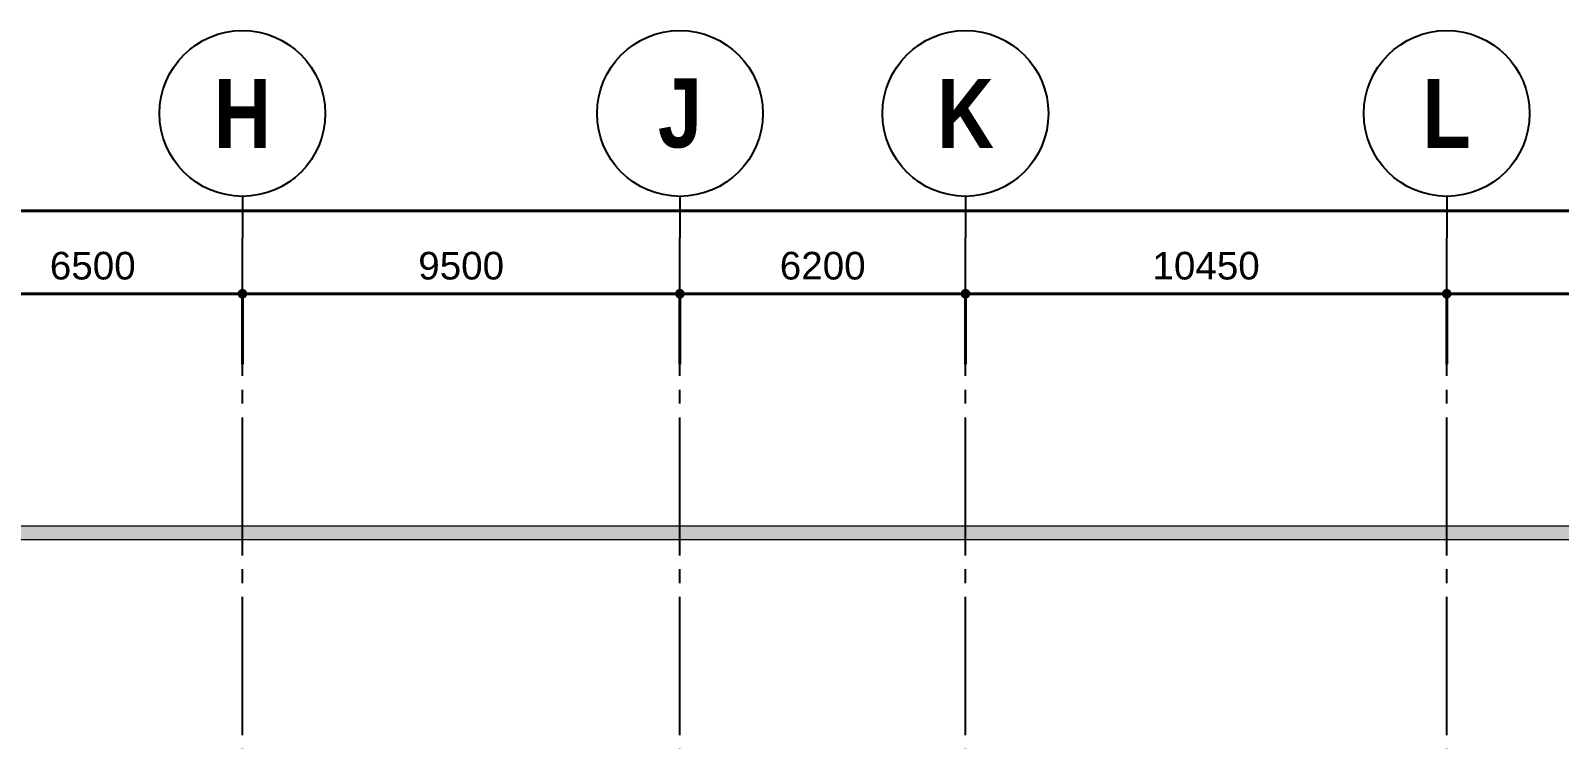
# Model space of a CAD drawing. Header units: millimetres. Extents: x -3973692 to -2843767, y 592734 to 838475.
# Drawn here: x -3891945 to -3858748, y 768740 to 784134 of the extents above; entities that cross this region are included whole.
import ezdxf
from ezdxf.enums import TextEntityAlignment as Align

# ---------------------------------------------------------------- set-up
doc = ezdxf.new("R2010")
doc.units = ezdxf.units.MM
doc.header["$MEASUREMENT"] = 0
doc.header["$PDMODE"] = 3
doc.header["$PDSIZE"] = -20
for name, pattern in [('CHG_XX_Cot_Ham 2$0$MB_Luoi truc$0$HTT Hidden 21', [3, 2, -1]), ('CHG_XX_Luoi truc$0$MB_Luoi truc$0$Center101', [13, 10, -1, 1, -1]), ('DIVIDE2', [15.875, 6.35, -3.175, 0, -3.175, 0, -3.175])]:
    doc.linetypes.add(name, pattern=pattern)
doc.layers.get('0').update_dxf_attribs({"lineweight": 9})
doc.layers.get('Defpoints').update_dxf_attribs({"color": 10, "lineweight": 0})
for name, color, linetype, lineweight in [("'S_General_Divide_3 Intermediate", 3, 'DIVIDE2', 40), ('CHG_XX_Cot_Ham 2$0$MB_Luoi truc$0$Dim 300', 1, 'Continuous', 5), ('CHG_XX_Cot_Ham 2$0$NS-Pier-H2', 150, 'Continuous', 13)]:
    doc.layers.add(name, color=color, linetype=linetype, lineweight=lineweight)
doc.layers.add('CHG_XX_Luoi truc$0$Grid', color=34, linetype='Continuous')
doc.layers.add('CHG_XX_Luoi truc$0$Grid Line', color=251, linetype='CHG_XX_Luoi truc$0$MB_Luoi truc$0$Center101')
doc.styles.add('CHG_XX_Cot_Ham 2$0$MB_Luoi truc$0$Arial_C', font='arial.ttf')
doc.styles.add('CHG_XX_Luoi truc$0$MB_Luoi truc$0$Grid A-F$0$VNI-HelveCB', font='')
doc.styles.get('CHG_XX_Luoi truc$0$MB_Luoi truc$0$Grid A-F$0$VNI-HelveCB').set_extended_font_data('VNI-Helve-Condense', bold=True)
doc.dimstyles.new('CHG_XX_Cot_Ham 2$0$MB_Luoi truc$0$Dim 300 (A1-A2)', dxfattribs={"dimscale": 300, "dimtxt": 2, "dimasz": 0.7, "dimexe": 0, "dimexo": 1, "dimgap": 1, "dimtad": 1, "dimdec": 0, "dimzin": 12, "dimdsep": 46, "dimtxsty": 'CHG_XX_Cot_Ham 2$0$MB_Luoi truc$0$Arial_C', "dimblk": 'CHG_XX_Cot_Ham 2$0$MB_Luoi truc$0$_Dot', "dimcen": 1, "dimclrd": 256, "dimclre": 256, "dimclrt": 3, "dimadec": 0, "dimazin": 0, "dimtfac": 1, "dimtdec": 0, "dimtix": 1, "dimtmove": 2, "dimatfit": 3, "dimldrblk": 'CHG_XX_Cot_Ham 2$0$MB_Luoi truc$0$HTT Arrow 30', "dimfxl": 1, "dimtolj": 1, "dimtzin": 0, "dimarcsym": 0})

# ---------------------------------------------------------------- blocks, each defined once
blk = doc.blocks.new('CHG_XX_Cot_Ham 2$0$MB_Luoi truc$0$_Dot')
at = {"color": 0, "linetype": 'ByBlock', "lineweight": -2}
blk.add_line((-0.5, 0), (-1, 0), dxfattribs=at)
at = {"color": 0, "linetype": 'ByBlock', "const_width": 0.5}
blk.add_lwpolyline([(-0.25, 0, 1), (0.25, 0, 1)], format="xyb", close=True, dxfattribs=at)
blk = doc.blocks.new('*D2804')
at = {"layer": 'CHG_XX_Cot_Ham 2$0$MB_Luoi truc$0$Dim 300', "lineweight": -2, "transparency": 16777216}
for p, q in [((54650, 166908), (54650, 168437)), ((54860, 168437), (60940, 168437)), ((61150, 166908), (61150, 168437))]:
    blk.add_line(p, q, dxfattribs=at)
at = {"layer": 'Defpoints', "color": 0, "transparency": 16777216}
for p in [(61150, 168437), (54650, 166608), (61150, 166608)]:
    blk.add_point(p, dxfattribs=at)
at = {"layer": 'CHG_XX_Cot_Ham 2$0$MB_Luoi truc$0$Dim 300', "lineweight": -2, "transparency": 16777216, "xscale": 210, "yscale": 210, "zscale": 210, "rotation": 180}
blk.add_blockref('CHG_XX_Cot_Ham 2$0$MB_Luoi truc$0$_Dot', (54650, 168437), dxfattribs=at)
at = {"layer": 'CHG_XX_Cot_Ham 2$0$MB_Luoi truc$0$Dim 300', "lineweight": -2, "transparency": 16777216, "xscale": 210, "yscale": 210, "zscale": 210}
blk.add_blockref('CHG_XX_Cot_Ham 2$0$MB_Luoi truc$0$_Dot', (61150, 168437), dxfattribs=at)
at = {"layer": 'CHG_XX_Cot_Ham 2$0$MB_Luoi truc$0$Dim 300', "color": 3, "transparency": 16777216, "insert": (57900, 169043), "char_height": 600, "attachment_point": 5, "style": 'CHG_XX_Cot_Ham 2$0$MB_Luoi truc$0$Arial_C'}
blk.add_mtext('\\A1;6500', dxfattribs=at)
blk = doc.blocks.new('CHG_XX_Cot_Ham 2$0$MB_Luoi truc$0$HTT Arrow 30')
blk.add_hatch(color=256).paths.add_polyline_path([(-2.5, 0.375), (-2.5, -0.375), (0, 0)])
at = {"color": 0, "linetype": 'ByBlock', "lineweight": -2}
for p, q in [((0, 0), (-2.5, 0.375)), ((-2.5, -0.375), (-2.5, 0.375)), ((0, 0), (-2.5, -0.375))]:
    blk.add_line(p, q, dxfattribs=at)
blk = doc.blocks.new('*D2805')
at = {"layer": 'CHG_XX_Cot_Ham 2$0$MB_Luoi truc$0$Dim 300', "lineweight": -2, "transparency": 16777216}
for p, q in [((61150, 166908), (61150, 168437)), ((61360, 168437), (70440, 168437)), ((70650, 166908), (70650, 168437))]:
    blk.add_line(p, q, dxfattribs=at)
at = {"layer": 'Defpoints', "color": 0, "transparency": 16777216}
for p in [(70650, 168437), (61150, 166608), (70650, 166608)]:
    blk.add_point(p, dxfattribs=at)
at = {"layer": 'CHG_XX_Cot_Ham 2$0$MB_Luoi truc$0$Dim 300', "lineweight": -2, "transparency": 16777216, "xscale": 210, "yscale": 210, "zscale": 210, "rotation": 180}
blk.add_blockref('CHG_XX_Cot_Ham 2$0$MB_Luoi truc$0$_Dot', (61150, 168437), dxfattribs=at)
at = {"layer": 'CHG_XX_Cot_Ham 2$0$MB_Luoi truc$0$Dim 300', "lineweight": -2, "transparency": 16777216, "xscale": 210, "yscale": 210, "zscale": 210}
blk.add_blockref('CHG_XX_Cot_Ham 2$0$MB_Luoi truc$0$_Dot', (70650, 168437), dxfattribs=at)
at = {"layer": 'CHG_XX_Cot_Ham 2$0$MB_Luoi truc$0$Dim 300', "color": 3, "transparency": 16777216, "insert": (65900, 169043), "char_height": 600, "attachment_point": 5, "style": 'CHG_XX_Cot_Ham 2$0$MB_Luoi truc$0$Arial_C'}
blk.add_mtext('\\A1;9500', dxfattribs=at)
blk = doc.blocks.new('*D2806')
at = {"layer": 'CHG_XX_Cot_Ham 2$0$MB_Luoi truc$0$Dim 300', "lineweight": -2, "transparency": 16777216}
for p, q in [((70650, 166908), (70650, 168437)), ((70860, 168437), (76640, 168437)), ((76850, 166908), (76850, 168437))]:
    blk.add_line(p, q, dxfattribs=at)
at = {"layer": 'Defpoints', "color": 0, "transparency": 16777216}
for p in [(76850, 168437), (70650, 166608), (76850, 166608)]:
    blk.add_point(p, dxfattribs=at)
at = {"layer": 'CHG_XX_Cot_Ham 2$0$MB_Luoi truc$0$Dim 300', "lineweight": -2, "transparency": 16777216, "xscale": 210, "yscale": 210, "zscale": 210, "rotation": 180}
blk.add_blockref('CHG_XX_Cot_Ham 2$0$MB_Luoi truc$0$_Dot', (70650, 168437), dxfattribs=at)
at = {"layer": 'CHG_XX_Cot_Ham 2$0$MB_Luoi truc$0$Dim 300', "lineweight": -2, "transparency": 16777216, "xscale": 210, "yscale": 210, "zscale": 210}
blk.add_blockref('CHG_XX_Cot_Ham 2$0$MB_Luoi truc$0$_Dot', (76850, 168437), dxfattribs=at)
at = {"layer": 'CHG_XX_Cot_Ham 2$0$MB_Luoi truc$0$Dim 300', "color": 3, "transparency": 16777216, "insert": (73750, 169043), "char_height": 600, "attachment_point": 5, "style": 'CHG_XX_Cot_Ham 2$0$MB_Luoi truc$0$Arial_C'}
blk.add_mtext('\\A1;6200', dxfattribs=at)
blk = doc.blocks.new('*D2807')
at = {"layer": 'CHG_XX_Cot_Ham 2$0$MB_Luoi truc$0$Dim 300', "lineweight": -2, "transparency": 16777216}
for p, q in [((76850, 166908), (76850, 168437)), ((77060, 168437), (87090, 168437)), ((87300, 166908), (87300, 168437))]:
    blk.add_line(p, q, dxfattribs=at)
at = {"layer": 'Defpoints', "color": 0, "transparency": 16777216}
for p in [(87300, 168437), (76850, 166608), (87300, 166608)]:
    blk.add_point(p, dxfattribs=at)
at = {"layer": 'CHG_XX_Cot_Ham 2$0$MB_Luoi truc$0$Dim 300', "lineweight": -2, "transparency": 16777216, "xscale": 210, "yscale": 210, "zscale": 210, "rotation": 180}
blk.add_blockref('CHG_XX_Cot_Ham 2$0$MB_Luoi truc$0$_Dot', (76850, 168437), dxfattribs=at)
at = {"layer": 'CHG_XX_Cot_Ham 2$0$MB_Luoi truc$0$Dim 300', "lineweight": -2, "transparency": 16777216, "xscale": 210, "yscale": 210, "zscale": 210}
blk.add_blockref('CHG_XX_Cot_Ham 2$0$MB_Luoi truc$0$_Dot', (87300, 168437), dxfattribs=at)
at = {"layer": 'CHG_XX_Cot_Ham 2$0$MB_Luoi truc$0$Dim 300', "color": 3, "transparency": 16777216, "insert": (82075, 169043), "char_height": 600, "attachment_point": 5, "style": 'CHG_XX_Cot_Ham 2$0$MB_Luoi truc$0$Arial_C'}
blk.add_mtext('\\A1;10450', dxfattribs=at)
blk = doc.blocks.new('*D2808')
at = {"layer": 'CHG_XX_Cot_Ham 2$0$MB_Luoi truc$0$Dim 300', "lineweight": -2, "transparency": 16777216}
for p, q in [((87300, 166908), (87300, 168437)), ((87510, 168437), (99340, 168437)), ((99550, 166908), (99550, 168437))]:
    blk.add_line(p, q, dxfattribs=at)
at = {"layer": 'Defpoints', "color": 0, "transparency": 16777216}
for p in [(99550, 168437), (87300, 166608), (99550, 166608)]:
    blk.add_point(p, dxfattribs=at)
at = {"layer": 'CHG_XX_Cot_Ham 2$0$MB_Luoi truc$0$Dim 300', "lineweight": -2, "transparency": 16777216, "xscale": 210, "yscale": 210, "zscale": 210, "rotation": 180}
blk.add_blockref('CHG_XX_Cot_Ham 2$0$MB_Luoi truc$0$_Dot', (87300, 168437), dxfattribs=at)
at = {"layer": 'CHG_XX_Cot_Ham 2$0$MB_Luoi truc$0$Dim 300', "lineweight": -2, "transparency": 16777216, "xscale": 210, "yscale": 210, "zscale": 210}
blk.add_blockref('CHG_XX_Cot_Ham 2$0$MB_Luoi truc$0$_Dot', (99550, 168437), dxfattribs=at)
at = {"layer": 'CHG_XX_Cot_Ham 2$0$MB_Luoi truc$0$Dim 300', "color": 3, "transparency": 16777216, "insert": (93425, 169043), "char_height": 600, "attachment_point": 5, "style": 'CHG_XX_Cot_Ham 2$0$MB_Luoi truc$0$Arial_C'}
blk.add_mtext('\\A1;12250', dxfattribs=at)
blk = doc.blocks.new('*D2810')
at = {"layer": 'CHG_XX_Cot_Ham 2$0$MB_Luoi truc$0$Dim 300', "lineweight": -2, "transparency": 16777216}
for p, q in [((-10900, 166908), (-10900, 170237)), ((105840, 170237), (-10690, 170237)), ((106050, 166908), (106050, 170237))]:
    blk.add_line(p, q, dxfattribs=at)
at = {"layer": 'Defpoints', "color": 0, "transparency": 16777216}
for p in [(-10900, 170237), (-10900, 166608), (106050, 166608)]:
    blk.add_point(p, dxfattribs=at)
at = {"layer": 'CHG_XX_Cot_Ham 2$0$MB_Luoi truc$0$Dim 300', "lineweight": -2, "transparency": 16777216, "xscale": 210, "yscale": 210, "zscale": 210, "rotation": 180}
blk.add_blockref('CHG_XX_Cot_Ham 2$0$MB_Luoi truc$0$_Dot', (-10900, 170237), dxfattribs=at)
at = {"layer": 'CHG_XX_Cot_Ham 2$0$MB_Luoi truc$0$Dim 300', "lineweight": -2, "transparency": 16777216, "xscale": 210, "yscale": 210, "zscale": 210}
blk.add_blockref('CHG_XX_Cot_Ham 2$0$MB_Luoi truc$0$_Dot', (106050, 170237), dxfattribs=at)
at = {"layer": 'CHG_XX_Cot_Ham 2$0$MB_Luoi truc$0$Dim 300', "color": 3, "transparency": 16777216, "insert": (47575, 170843), "char_height": 600, "attachment_point": 5, "style": 'CHG_XX_Cot_Ham 2$0$MB_Luoi truc$0$Arial_C'}
blk.add_mtext('\\A1;116950', dxfattribs=at)
blk = doc.blocks.new('*U2841')
at = {"layer": 'CHG_XX_Luoi truc$0$Grid', "lineweight": -2}
blk.add_line((0, 611), (0, 608), dxfattribs=at)
blk.add_circle((0, 617), 6, dxfattribs=at)
at = {"layer": 'CHG_XX_Luoi truc$0$Grid Line'}
blk.add_line((0, 0), (0, 608), dxfattribs=at)
at = {"layer": 'CHG_XX_Luoi truc$0$Grid', "lineweight": -2, "style": 'CHG_XX_Luoi truc$0$MB_Luoi truc$0$Grid A-F$0$VNI-HelveCB'}
for tag, p in [('GRIDSUB', (0, 617)), ('GRID', (0, -9))]:
    blk.add_attdef(tag, text='', height=5, dxfattribs=at).set_placement(p, align=Align.MIDDLE)
blk = doc.blocks.new('*U2846')
at = {"layer": 'CHG_XX_Luoi truc$0$Grid', "lineweight": -2}
blk.add_line((0, 611), (0, 608), dxfattribs=at)
blk.add_circle((0, 617), 6, dxfattribs=at)
at = {"layer": 'CHG_XX_Luoi truc$0$Grid Line'}
blk.add_line((0, 0), (0, 608), dxfattribs=at)
at = {"layer": 'CHG_XX_Luoi truc$0$Grid', "lineweight": -2, "style": 'CHG_XX_Luoi truc$0$MB_Luoi truc$0$Grid A-F$0$VNI-HelveCB'}
for tag, p in [('GRIDSUB', (0, 617)), ('GRID', (0, -9))]:
    blk.add_attdef(tag, text='', height=5, dxfattribs=at).set_placement(p, align=Align.MIDDLE)
blk = doc.blocks.new('CHG_XX_Luoi truc')
at = {"layer": 'CHG_XX_Luoi truc$0$Grid'}
ref = blk.add_blockref('*U2846', (61150, -12747), dxfattribs=dict(at, xscale=300, yscale=300, zscale=300))
ref.add_attrib('GRIDSUB', 'H', dxfattribs={"lineweight": -2, "height": 1500, "style": 'CHG_XX_Luoi truc$0$MB_Luoi truc$0$Grid A-F$0$VNI-HelveCB'}).set_placement((61150, 172353), align=Align.MIDDLE)
ref = blk.add_blockref('*U2841', (70650, -12747), dxfattribs=dict(at, xscale=300, yscale=300, zscale=300))
ref.add_attrib('GRIDSUB', 'J', dxfattribs={"lineweight": -2, "height": 1500, "style": 'CHG_XX_Luoi truc$0$MB_Luoi truc$0$Grid A-F$0$VNI-HelveCB'}).set_placement((70650, 172353), align=Align.MIDDLE)
ref = blk.add_blockref('*U2841', (76850, -12747), dxfattribs=dict(at, xscale=300, yscale=300, zscale=300))
ref.add_attrib('GRIDSUB', 'K', dxfattribs={"lineweight": -2, "height": 1500, "style": 'CHG_XX_Luoi truc$0$MB_Luoi truc$0$Grid A-F$0$VNI-HelveCB'}).set_placement((76850, 172353), align=Align.MIDDLE)
ref = blk.add_blockref('*U2841', (87300, -12747), dxfattribs=dict(at, xscale=300, yscale=300, zscale=300))
ref.add_attrib('GRIDSUB', 'L', dxfattribs={"lineweight": -2, "height": 1500, "style": 'CHG_XX_Luoi truc$0$MB_Luoi truc$0$Grid A-F$0$VNI-HelveCB'}).set_placement((87300, 172353), align=Align.MIDDLE)
blk = doc.blocks.new('CHG_XX_Cot_Ham 2')
at = {"layer": 'CHG_XX_Cot_Ham 2$0$NS-Pier-H2'}
h = blk.add_hatch(color=256, dxfattribs=at)
h.dxf.hatch_style = 1
h.paths.add_polyline_path([(99639.2, 163400), (-10900, 163400), (-10900, 85450), (-300, 85450), (-300, 84050), (32350, 84050), (32350, -9000), (103575.5, -9000), (106050, -6022), (106050, 158254.3)])
h.paths.add_polyline_path([(99533.7, 163100), (105750, 158110.4), (105750, 90450), (105650, 90450), (105750, 90450), (105750, 13850), (105750, 13722.3), (105750, -5913.6), (103434.7, -8700), (93599.8, -8700), (93299.8, -8700), (32650, -8700), (32650, 84350), (0, 84350), (0, 85750), (-10600, 85750), (-10600, 163100), (93600, 163100)], flags=16)
for p, q in [((-10900, 163400), (99639.2, 163400)), ((-10600, 163100), (99533.7, 163100))]:
    blk.add_line(p, q, dxfattribs=at)
at = {"layer": 'CHG_XX_Cot_Ham 2$0$NS-Pier-H2', "linetype": 'CHG_XX_Cot_Ham 2$0$MB_Luoi truc$0$HTT Hidden 21'}
blk.add_lwpolyline([(99639.2, 163400), (106050, 158254.3), (106050, -6022), (103575.5, -9000), (32350, -9000), (32350, 84050), (-300, 84050), (-300, 85450), (-10900, 85450), (-10900, 163400)], close=True, dxfattribs=at)
at = {"layer": 'CHG_XX_Cot_Ham 2$0$NS-Pier-H2'}
blk.add_blockref('CHG_XX_Luoi truc', (0, 0), dxfattribs=at)
at = {"layer": 'CHG_XX_Cot_Ham 2$0$MB_Luoi truc$0$Dim 300'}
for base, p1, p2, picture, middle in [((-10900, 170237), (106050, 166608.3), (-10900, 166608.3), '*D2810', (47575, 170843.4)), ((61150, 168437), (54650, 166608.3), (61150, 166608.3), '*D2804', (57900, 169043.4)), ((70650, 168437), (61150, 166608.3), (70650, 166608.3), '*D2805', (65900, 169043.4)), ((76850, 168437), (70650, 166608.3), (76850, 166608.3), '*D2806', (73750, 169043.4)), ((87300, 168437), (76850, 166608.3), (87300, 166608.3), '*D2807', (82075, 169043.4)), ((99550, 168437), (87300, 166608.3), (99550, 166608.3), '*D2808', (93425, 169043.4))]:
    dim = blk.add_linear_dim(base=base, p1=p1, p2=p2, dimstyle='CHG_XX_Cot_Ham 2$0$MB_Luoi truc$0$Dim 300 (A1-A2)', dxfattribs=at)
    dim.commit()
    dim.dimension.update_dxf_attribs({"geometry": picture, "text_midpoint": middle})

msp = doc.modelspace()

# ---------------------------------------------------------------- block references
at = {"layer": "'S_General_Divide_3 Intermediate"}
msp.add_blockref('CHG_XX_Cot_Ham 2', (-3948495.2, 609981), dxfattribs=at)

doc.saveas('drawing.dxf')
